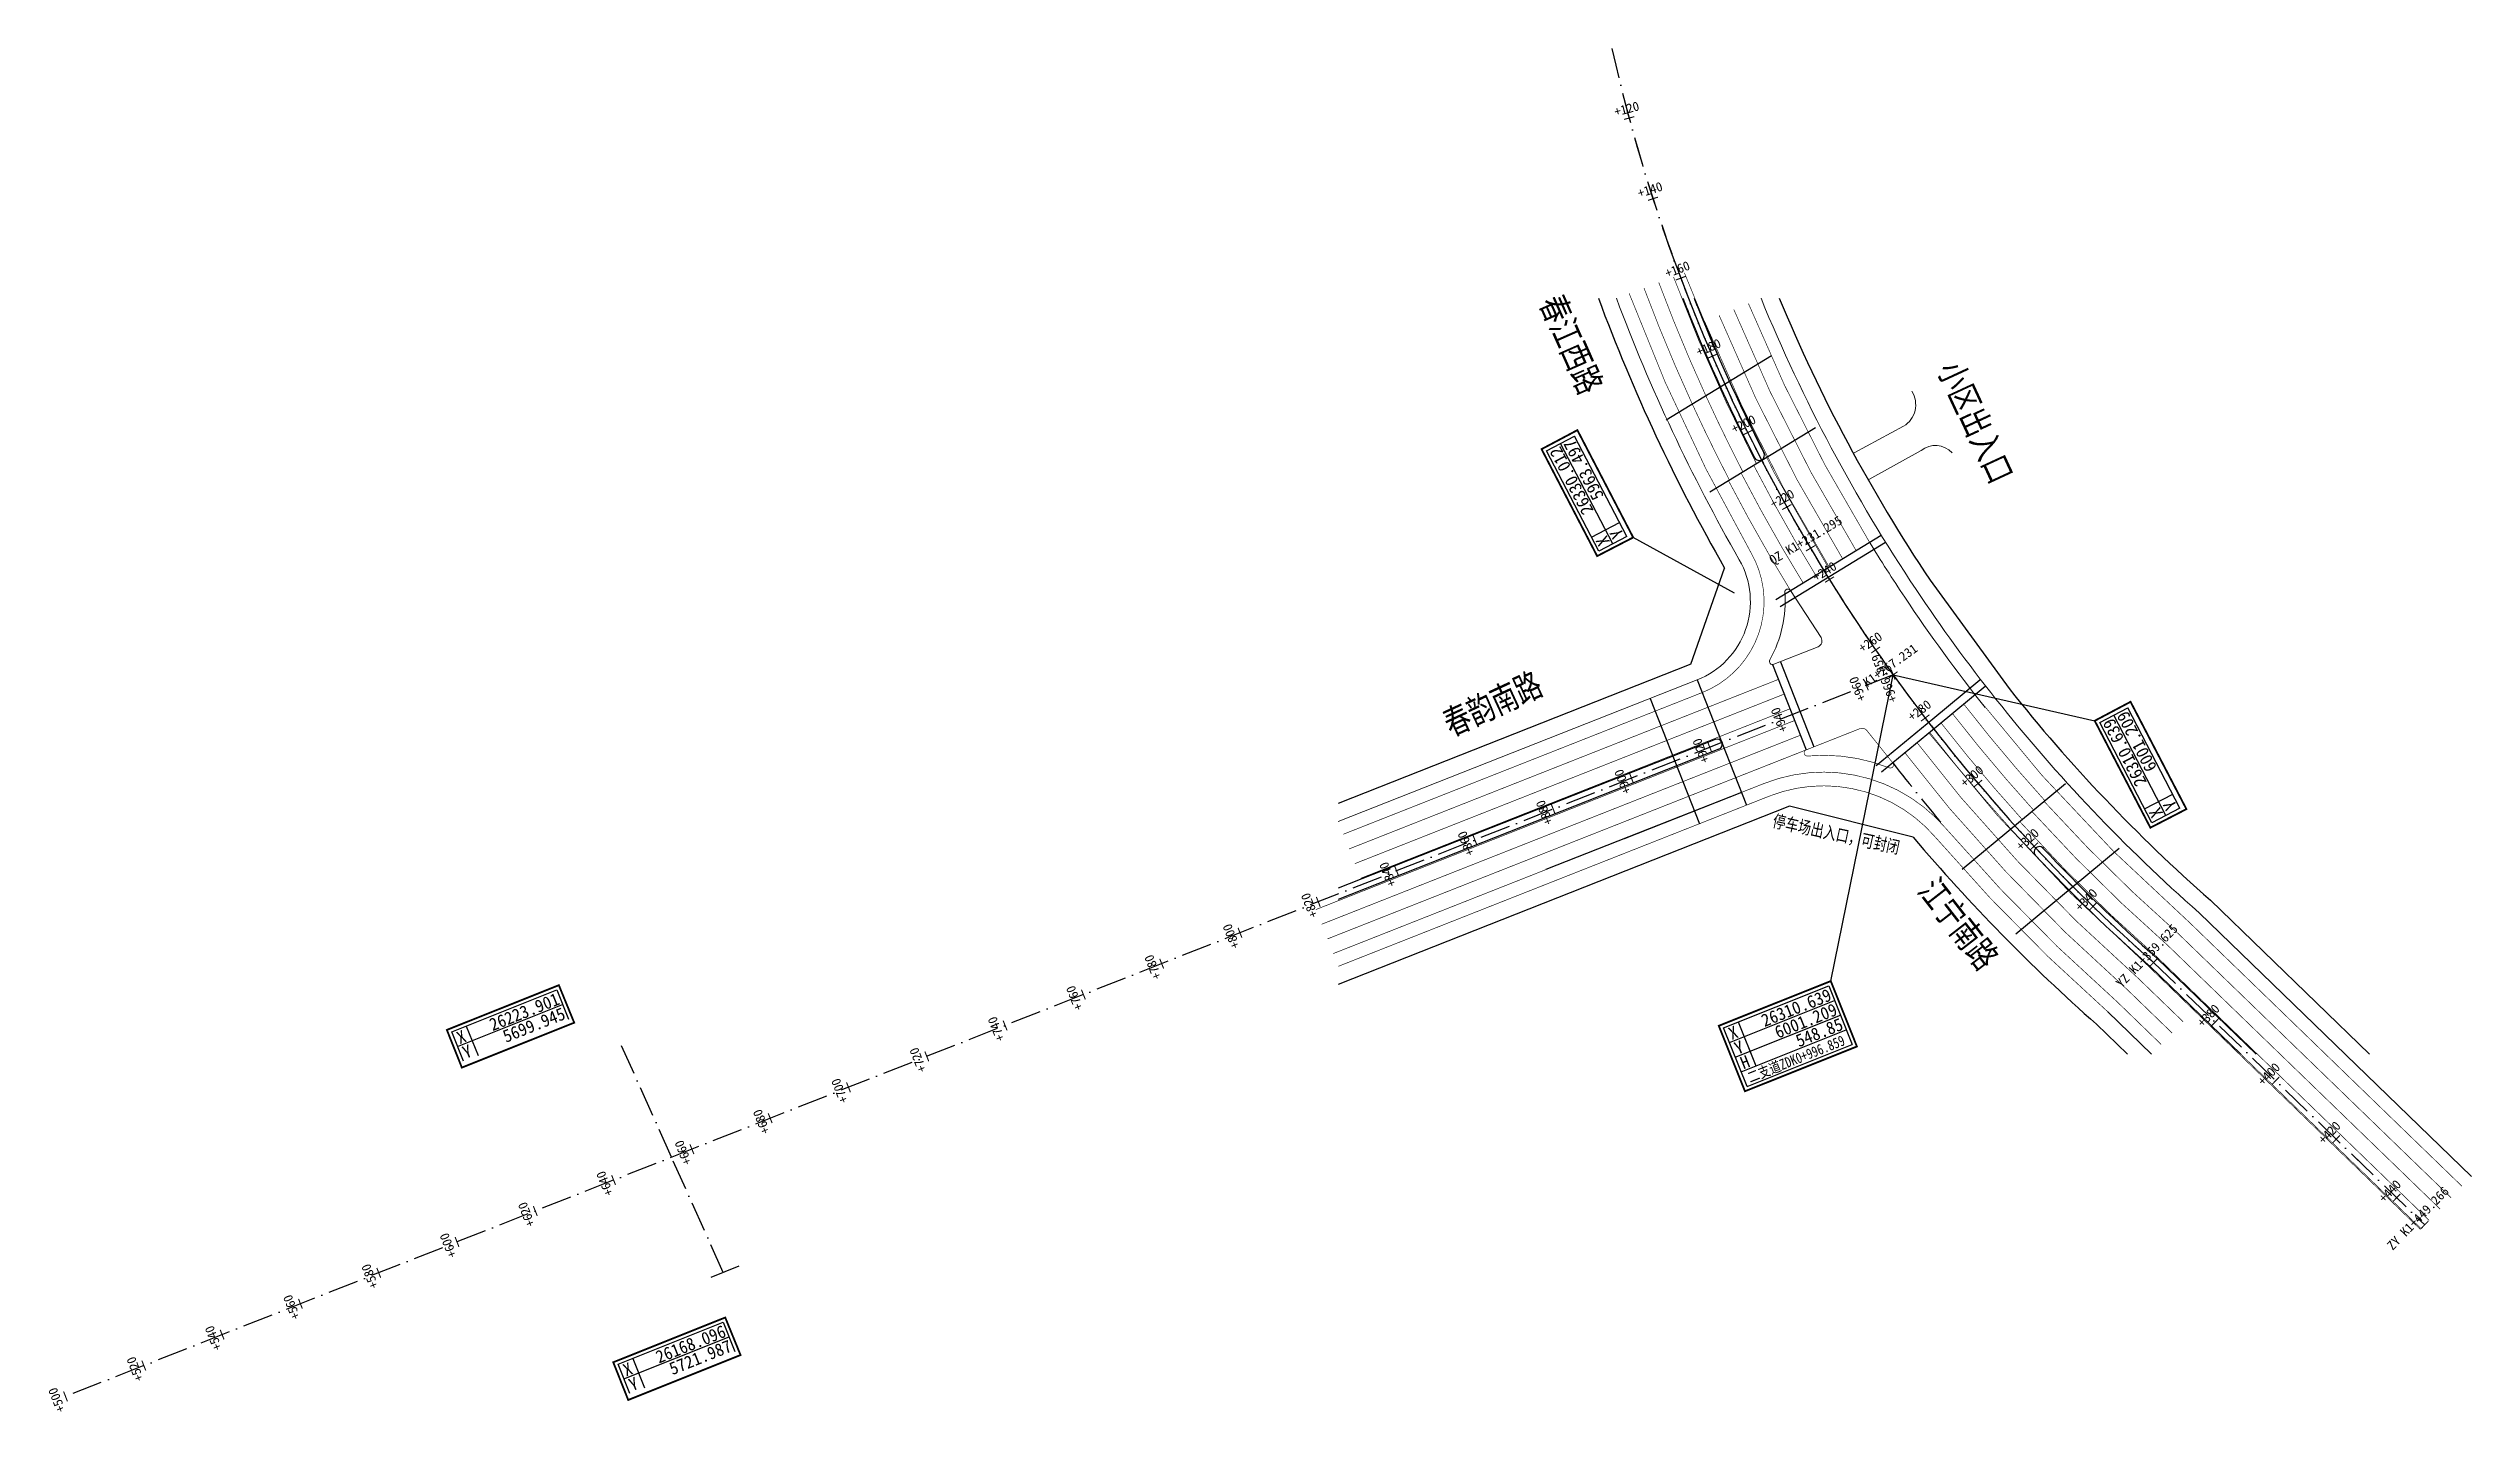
# Model space of a CAD drawing. Header units: millimetres. Extents: x 6299 to 195995, y 19522 to 226352.
# Drawn here: x 9824 to 10399, y 22240 to 22563 of the extents above; entities outside this region: 8.
import ezdxf
from ezdxf.enums import TextEntityAlignment as Align

# ---------------------------------------------------------------- set-up
doc = ezdxf.new("R2010")
doc.units = ezdxf.units.MM
for name, pattern in [('ACAD_ISO10W100', [18, 12, -3, 0, -3]), ('DASHDOT', [25.4, 12.7, -6.35, 0, -6.35]), ('JTSS01', [6, 2, -4])]:
    doc.linetypes.add(name, pattern=pattern)
for name, color, linetype in [('3', 3, 'Continuous'), ('@-指北针', 7, 'Continuous'), ('@-辅助设计', 4, 'Continuous'), ('@-道路名称', 7, 'Continuous'), ('@-道路红线', 1, 'Continuous'), ('AXIS', 2, 'Continuous'), ('RD-中线', 1, 'DASHDOT'), ('SZ-ZH-DIM', 7, 'Continuous'), ('坐标', 7, 'Continuous')]:
    doc.layers.add(name, color=color, linetype=linetype)
doc.layers.add('@-路缘石', color=7, linetype='Continuous', lineweight=0)
doc.layers.add('@-道路标线', color=7, linetype='Continuous', lineweight=0)
doc.styles.add('DIM_FONT', font='hyromans.shx', dxfattribs={"width": 0.8, "bigfont": 'hztxt.shx'})
doc.styles.add('HT', font='simhei.ttf')
doc.styles.add('HZTXT', font='', dxfattribs={"width": 0.7, "height": 0.2})
doc.styles.add('黑体', font='simhei.ttf')
doc.styles.get('HZTXT').set_extended_font_data('NSimSun')

msp = doc.modelspace()

# ---------------------------------------------------------------- linework, layer by layer
at = {"layer": '@-路缘石', "color": 0, "elevation": 0}
for points in [[(10196.26, 22504.09, 0.040451), (10225.45, 22441.95)], [(10230.62, 22504.09, 0.050003), (10267.45, 22434.87)], [(10264.5, 22473.66, 0.418055), (10266.44, 22481.98)], [(10276.01, 22467.36, 0.389523), (10268.64, 22467.93, 0.389523)], [(10256.4, 22446.11, 0.009773), (10264.75, 22433.06)], [(10215.44, 22413.41, 0.457015), (10225.45, 22441.95)], [(10236.26, 22434.18, -0.777718), (10237.64, 22434.64), (10244.87, 22423.47, -0.473528), (10244.16, 22421.26), (10233.65, 22417.11, -0.705967), (10232.72, 22418.17, 0.148247), (10236.26, 22434.18, 0.153113)], [(10286.43, 22408.83, 0.044643), (10334.68, 22358.07), (10399.42, 22295.38)]]:
    msp.add_lwpolyline(points, format="xyb", dxfattribs=at)
for points in [[(10264.5, 22473.66), (10252.74, 22467.39)], [(10268.64, 22467.93), (10256.22, 22461.01)], [(10215.44, 22413.41), (10130.18, 22379.73)], [(10313.03, 22334.5), (10323.42, 22324.44)]]:
    msp.add_lwpolyline(points, dxfattribs=at)
at = {"layer": '@-路缘石', "color": 0}
for radius in [393, 396.25]:
    msp.add_arc((10594.26, 22653.14, 0), radius, 213.73945, 218.43729, dxfattribs=at)
at = {"layer": '@-辅助设计', "ltscale": 1.5, "elevation": 0}
for points in [[(10208.06, 22475.17), (10233.11, 22490.47)], [(10222.87, 22460.78), (10243.54, 22473.41)], [(10218.49, 22458.1), (10222.87, 22460.78)], [(10234.14, 22432.5), (10259.18, 22447.81)], [(10235.18, 22430.8), (10260.23, 22446.1)], [(10233.38, 22417.05), (10241.34, 22396.76)], [(10235.21, 22417.72), (10243.2, 22397.49)], [(10215.44, 22413.41), (10227.2, 22383.64)], [(10282.58, 22413.35), (10271.41, 22404.1), (10258.01, 22393.01)], [(10283.86, 22411.81), (10272.69, 22402.56), (10259.28, 22391.47)], [(10204.25, 22408.99), (10216.01, 22379.22)], [(10302.98, 22388.7), (10291.81, 22379.45), (10278.41, 22368.36)], [(10226, 22386.67), (10179.5, 22368.3)], [(10226, 22386.67), (10198.1, 22375.65)], [(10315.74, 22373.29), (10304.56, 22364.04), (10291.16, 22352.95)]]:
    msp.add_lwpolyline(points, dxfattribs=at)
at = {"layer": '@-道路标线', "color": 7, "linetype": 'Continuous', "const_width": 0.15, "elevation": 0, "flags": 128}
for points in [[(10209.83, 22509.17, 0.029569), (10229.5, 22464.83, 0.029569)], [(10212.41, 22510.14, 0.047885), (10246.59, 22440.11, 0.040451)], [(10199.3, 22505.23, 0.040451), (10228.27, 22443.56, 0.040451)], [(10227.62, 22502.85, 0.04021), (10256.4, 22446.11, 0.032772)], [(10217.21, 22498.59, 0.040201), (10246.8, 22440.24, 0.032772)], [(10225.86, 22462.61, 0.018105), (10240.61, 22436.46)], [(10228.86, 22464.44, 0.018255), (10243.6, 22438.28)], [(10222.87, 22460.78, 0.017961), (10237.64, 22434.62)], [(10216.63, 22410.38, 0.457015), (10228.27, 22443.56, 0.457015)], [(10276.1, 22405.39, 0.018606), (10295.4, 22382.42, 0.018606)], [(10278.8, 22407.62, 0.018769), (10298.1, 22384.65, 0.018769)], [(10281.49, 22409.85, 0.047037), (10332.48, 22355.68), (10397.16, 22293.05)], [(10270.51, 22400.76, 0.046566), (10322.81, 22345.21), (10387.25, 22282.81)], [(10270.7, 22400.92, 0.018288), (10290, 22377.95, 0.018288)], [(10273.4, 22403.15, 0.018446), (10292.7, 22380.18, 0.018446)], [(10274.47, 22378.17, 0.319437), (10231.42, 22388.81, 0.319437)], [(10272.01, 22376.05, 0.319437), (10232.61, 22385.78)], [(10323.42, 22324.44), (10313.03, 22334.5, -0.03439), (10272.01, 22376.05)], [(10325.68, 22326.77), (10315.24, 22336.88, -0.034434), (10274.47, 22378.17, -0.034434)], [(10290, 22377.95, 0.028261), (10322.98, 22345.39), (10387.42, 22282.99)], [(10292.12, 22379.71, 0.028227), (10324.84, 22347.41), (10389.33, 22284.97)]]:
    msp.add_lwpolyline(points, format="xyb", dxfattribs=at)
at = {"layer": '@-道路标线', "color": 7, "linetype": 'JTSS01', "const_width": 0.15, "elevation": 0, "flags": 128}
for points in [[(10202.81, 22506.54, 0.017869), (10214.28, 22478.96, 0.017869)], [(10206.32, 22507.86, 0.01761), (10217.51, 22480.92, 0.01761)], [(10220.68, 22500.01, 0.040204), (10250, 22442.2, 0.032772)], [(10224.15, 22501.43, 0.040207), (10253.2, 22444.15, 0.032772)], [(10217.51, 22480.92, 0.012116), (10226.29, 22462.87)], [(10214.28, 22478.96, 0.012017), (10223.09, 22460.91)], [(10328.29, 22329.47), (10317.79, 22339.64, -0.036385), (10275.26, 22383.03), (10264.82, 22396.06)], [(10330.9, 22332.16), (10320.33, 22342.39, -0.036407), (10278.15, 22385.41), (10267.71, 22398.45)], [(10295.01, 22382.1, 0.028178), (10327.39, 22350.17), (10391.94, 22287.66)], [(10297.9, 22384.5, 0.028132), (10329.93, 22352.92), (10394.55, 22290.35)]]:
    msp.add_lwpolyline(points, format="xyb", dxfattribs=at)
for points in [[(10234.72, 22413.5), (10132.75, 22373.22)], [(10236.1, 22410.01), (10134.13, 22369.73)], [(10212.06, 22389.22), (10126.23, 22355.32)], [(10213.43, 22385.74), (10127.61, 22351.84)]]:
    msp.add_lwpolyline(points, dxfattribs=at)
at = {"layer": '@-道路标线', "color": 7, "linetype": 'Continuous', "const_width": 0.15, "elevation": 0, "flags": 128}
for points in [[(10216.63, 22410.38), (10131.37, 22376.71)], [(10237.48, 22406.52), (10135.51, 22366.24)], [(10238.58, 22403.73), (10124.85, 22358.81)], [(10239.96, 22400.24), (10212.06, 22389.22)], [(10241.34, 22396.76), (10213.43, 22385.74)], [(10226, 22386.67), (10231.42, 22388.81)], [(10226, 22386.67), (10128.98, 22348.35)], [(10232.61, 22385.78), (10130.18, 22345.32)]]:
    msp.add_lwpolyline(points, dxfattribs=at)
msp.add_lwpolyline([(10254.07, 22401.79), (10241.34, 22396.76, 0.866209), (10241.68, 22395.31, -0.117553), (10261.07, 22392.5, 0.769884), (10261.93, 22393.66), (10255.79, 22401.33, 0.329035)], format="xyb", close=True, dxfattribs=at)
at = {"layer": '@-道路红线', "elevation": 0}
for points in [[(10191.99, 22504.09, 0.041325), (10221.98, 22439.96)], [(10191.99, 22504.09, 0.041325), (10221.98, 22439.96)], [(10234.95, 22504.09, 0.048945), (10270.78, 22437.09, 0.048945)], [(10234.95, 22504.09, 0.048945), (10270.78, 22437.09, 0.048945)], [(10289.56, 22411.32, 0.044705), (10337.4, 22361.01)], [(10289.56, 22411.32, 0.044705), (10337.4, 22361.01)], [(10266.8, 22375.99, 0.03629), (10310.32, 22331.56, 0.03629)], [(10266.8, 22375.99, 0.03629), (10310.32, 22331.56, 0.03629)]]:
    msp.add_lwpolyline(points, format="xyb", dxfattribs=at)
for points in [[(10213.97, 22417.13), (10221.98, 22439.96)], [(10213.97, 22417.13), (10221.98, 22439.96)], [(10213.97, 22417.13), (10130.18, 22384.03)], [(10237.41, 22383.38), (10130.18, 22341.02)], [(10266.8, 22375.99), (10237.41, 22383.38)], [(10266.8, 22375.99), (10237.41, 22383.38)], [(10337.4, 22361.01), (10375.17, 22324.44)], [(10337.4, 22361.01), (10375.17, 22324.44)], [(10310.32, 22331.56), (10317.67, 22324.44)], [(10310.32, 22331.56), (10317.67, 22324.44)]]:
    msp.add_lwpolyline(points, dxfattribs=at)
at = {"layer": '@-道路红线', "ltscale": 1.5, "elevation": 0}
msp.add_lwpolyline([(10270.78, 22437.09), (10289.56, 22411.32)], dxfattribs=at)
at = {"layer": 'AXIS', "color": 5, "linetype": 'ACAD_ISO10W100', "ltscale": 0.6}
for p, q in [((10323.9, 22346.25, 0), (10374.19, 22297.55, 0)), ((10323.9, 22346.25, 0), (10388.29, 22283.89, 0)), ((9971.78, 22299.96, 0), (9959.51, 22327.37, 0)), ((9984.06, 22272.56, 0), (9971.78, 22299.96, 0))]:
    msp.add_line(p, q, dxfattribs=at)
at = {"layer": 'AXIS', "color": 5, "linetype": 'ACAD_ISO10W100', "ltscale": 0.6, "elevation": 0}
for points in [[(10262.03, 22414.6), (9827.81, 22243.1)], [(9987.78, 22274.03), (9980.33, 22271.09)]]:
    msp.add_lwpolyline(points, dxfattribs=at)
at = {"layer": 'AXIS', "color": 5, "linetype": 'ACAD_ISO10W100', "ltscale": 0.6}
for centre, radius, start, end in [((10594.26, 22653.14, 0), 409, 192.66623, 228.6211), ((10594.26, 22653.14, 0), 409, 192.66623, 201.75154), ((10594.26, 22653.14, 0), 409, 199.48047, 228.6211), ((10923.9, 22916.86, 0), 843.77, 218.32167, 219.67517)]:
    msp.add_arc(centre, radius, start, end, dxfattribs=at)
at = {"layer": 'RD-中线', "color": 3, "linetype": 'Continuous'}
for p, q in [((10323.03, 22345.35, 0), (10344.62, 22324.44, 0)), ((10323.03, 22345.35, 0), (10344.62, 22324.44, 0)), ((10324.77, 22347.15, 0), (10348.22, 22324.44, 0)), ((10324.77, 22347.15, 0), (10348.22, 22324.44, 0))]:
    msp.add_line(p, q, dxfattribs=at)
at = {"layer": 'RD-中线', "color": 3, "linetype": 'Continuous', "elevation": 0}
for points in [[(10219.7, 22399.23), (10130.18, 22363.87)], [(10220.62, 22396.9), (10130.18, 22361.18)]]:
    msp.add_lwpolyline(points, dxfattribs=at)
at = {"layer": 'RD-中线', "color": 3, "linetype": 'Continuous'}
for centre, radius, start, end in [((10593.88, 22653.03, 0), 409.85, 201.30923, 207.12342), ((10594.26, 22653.14, 0), 410.25, 201.3051, 201.80574), ((10594.26, 22653.14, 0), 407.75, 201.44216, 207.11898), ((10594.26, 22653.14, 0), 407.75, 201.44216, 201.69699), ((10230.18, 22466.79, 0), 1.25, 209.79734, 29.79734), ((10220.16, 22398.07, 0), 1.25, 291.55299, 111.55299), ((10296.74, 22372.52, 0), 1.25, 40.24394, 220.24394), ((10583.23, 22641.5, 0), 394.22, 223.18416, 228.70452), ((10598.14, 22656.96, 0), 413.18, 223.3322, 228.56711)]:
    msp.add_arc(centre, radius, start, end, dxfattribs=at)
at = {"layer": 'SZ-ZH-DIM', "const_width": 0.25, "elevation": 0}
for points in [[(10200.5, 22547.25), (10198.09, 22546.6)], [(10206.15, 22528.13), (10203.77, 22527.36)], [(10212.72, 22509.31), (10210.38, 22508.43)], [(10220.21, 22490.83), (10217.92, 22489.83)], [(10228.59, 22472.74), (10226.35, 22471.63)], [(10237.85, 22455.08), (10235.66, 22453.87)], [(10243.45, 22445.32), (10241.3, 22444.04)], [(10247.95, 22437.9), (10245.83, 22436.58)], [(10258.89, 22421.23), (10256.83, 22419.8)], [(10255.19, 22413.25), (10256.1, 22410.92)], [(10263.04, 22415.33), (10261.01, 22413.88)], [(10261.57, 22415.77), (10262.48, 22413.44)], [(10270.63, 22405.11), (10268.64, 22403.59)], [(10217.98, 22398.55), (10218.9, 22396.23)], [(10199.38, 22391.21), (10200.3, 22388.88)], [(10283.14, 22389.59), (10281.23, 22387.97)], [(10180.78, 22383.86), (10181.7, 22381.53)], [(10162.18, 22376.51), (10163.1, 22374.19)], [(10296.39, 22374.69), (10294.56, 22372.99)], [(10143.58, 22369.16), (10144.5, 22366.84)], [(10124.98, 22361.82), (10125.89, 22359.49)], [(10310.36, 22360.47), (10308.62, 22358.67)], [(10106.37, 22354.47), (10107.29, 22352.14)], [(10087.77, 22347.12), (10088.69, 22344.8)], [(10324.77, 22347.15), (10323.03, 22345.35)], [(10069.17, 22339.77), (10070.09, 22337.45)], [(10050.57, 22332.43), (10051.49, 22330.1)], [(10339.4, 22332.97), (10337.66, 22331.18)], [(10031.97, 22325.08), (10032.89, 22322.76)], [(10353.77, 22319.06), (10352.03, 22317.26)], [(10013.37, 22317.73), (10014.28, 22315.41)], [(9994.76, 22310.39), (9995.68, 22308.06)], [(9976.16, 22303.04), (9977.08, 22300.71)], [(10368.14, 22305.15), (10366.4, 22303.35)], [(9957.56, 22295.69), (9958.48, 22293.37)], [(10382.5, 22291.23), (10380.76, 22289.44)], [(9938.96, 22288.34), (9939.88, 22286.02)], [(10389.16, 22284.79), (10387.42, 22282.99)], [(9920.36, 22281), (9921.28, 22278.67)], [(9901.76, 22273.65), (9902.68, 22271.32)], [(9883.16, 22266.3), (9884.07, 22263.98)], [(9864.55, 22258.96), (9865.47, 22256.63)], [(9845.95, 22251.61), (9846.87, 22249.28)], [(9827.35, 22244.26), (9828.27, 22241.94)]]:
    msp.add_lwpolyline(points, dxfattribs=at)
at = {"layer": '坐标', "color": 7}
for p, q in [((10195.39, 22445.73, 0), (10182.98, 22469.59, 0)), ((10198.72, 22447.46, 0), (10186.31, 22471.32, 0)), ((10190.34, 22447.33, 0), (10196.99, 22450.79, 0)), ((10247.19, 22341.82, 0), (10262.03, 22414.6, 0)), ((10326.82, 22381.18, 0), (10314.41, 22405.04, 0)), ((10330.15, 22382.91, 0), (10317.73, 22406.77, 0)), ((10321.76, 22382.78, 0), (10328.42, 22386.24, 0)), ((9920.94, 22326.24, 0), (9945.91, 22336.22, 0)), ((10223.12, 22327.22, 0), (10248.09, 22337.2, 0)), ((9923.03, 22331.11, 0), (9925.82, 22324.15, 0)), ((10224.51, 22323.74, 0), (10249.48, 22333.72, 0)), ((10225.21, 22332.1, 0), (10229.38, 22321.65, 0)), ((10225.9, 22320.26, 0), (10250.87, 22330.24, 0)), ((9960.47, 22247.26, 0), (9985.44, 22257.24, 0)), ((9962.56, 22252.13, 0), (9965.34, 22245.16, 0))]:
    msp.add_line(p, q, dxfattribs=at)
at = {"layer": '坐标'}
for p, q in [((10224.31, 22433.98, 0), (10200.25, 22447.25, 0)), ((10262.03, 22414.6, 0), (10309.9, 22403.68, 0))]:
    msp.add_line(p, q, dxfattribs=at)
at = {"layer": '坐标', "color": 7, "const_width": 0.438, "elevation": 0, "flags": 128}
for points in [[(10200.25, 22447.25), (10191.69, 22442.82), (10178.48, 22468.23), (10186.99, 22472.75)], [(10331.68, 22382.69), (10323.12, 22378.27), (10309.9, 22403.68), (10318.41, 22408.19)], [(10226.81, 22315.64), (10220.59, 22331.19), (10247.19, 22341.82), (10253.4, 22326.27)], [(9921.97, 22321.26), (9918.41, 22330.21), (9945.01, 22340.84), (9948.66, 22331.93)], [(9961.49, 22242.27), (9957.94, 22251.23), (9984.54, 22261.86), (9988.18, 22252.94)]]:
    msp.add_lwpolyline(points, close=True, dxfattribs=at)
at = {"layer": '坐标', "color": 7, "elevation": 0, "flags": 128}
for points in [[(10198.72, 22447.46), (10192.07, 22444), (10179.66, 22467.86), (10186.31, 22471.32)], [(10330.15, 22382.91), (10323.49, 22379.45), (10311.08, 22403.31), (10317.73, 22406.77)], [(9922.33, 22322.76), (9919.55, 22329.72), (9944.52, 22339.7), (9947.31, 22332.74)], [(10227.29, 22316.78), (10221.73, 22330.71), (10246.7, 22340.69), (10252.27, 22326.76)], [(10227.29, 22316.78), (10252.27, 22326.76)], [(9961.86, 22243.77), (9959.08, 22250.74), (9984.05, 22260.72), (9986.83, 22253.75)]]:
    msp.add_lwpolyline(points, dxfattribs=at)

# ---------------------------------------------------------------- texts
at = {"layer": '3', "linetype": 'ByBlock', "ltscale": 10, "style": 'DIM_FONT', "width": 0.8, "flags": 9}
for tag, s in [('YSIZE', '31000'), ('XSIZE', '15500')]:
    msp.add_attdef(tag, (7683.86, 22615.65), s, height=0.000324, dxfattribs=at)
for tag, p, s in [('YSIZE', (6299.09, 22512.75, 0), '31000'), ('XSIZE', (6299.09, 22512.75, 0), '15500'), ('YSIZE', (7113.94, 21392.92, 0), '31000'), ('XSIZE', (7113.94, 21392.92, 0), '15500')]:
    msp.add_attdef(tag, p, s, height=0.000324, rotation=360, dxfattribs=at)
at = {"layer": '@-指北针', "linetype": 'ByBlock', "ltscale": 10, "style": 'DIM_FONT', "width": 0.8, "flags": 9}
for tag, s in [('YSIZE', '31000'), ('XSIZE', '15500')]:
    msp.add_attdef(tag, (7233, 22022.78), s, height=0.000324, dxfattribs=at)
at = {"layer": '@-道路名称', "color": 7, "style": 'HZTXT', "width": 0.75}
for s, height, rotation, p in [('春江西路', 6, 293.85594, (10177.86, 22503.16, 0)), ('小区出入口', 6, 294.87476, (10272.45, 22487.32, 0)), ('春韵南路', 6, 24.87476, (10156.97, 22399.86, 0)), ('停车场出入口，可封闭', 3, 347.82059, (10233.18, 22378.52, 0)), ('江宁南路', 6, 307.8855, (10267.67, 22363.28, 0))]:
    msp.add_text(s, height=height, rotation=rotation, dxfattribs=at).set_placement(p)
at = {"layer": 'SZ-ZH-DIM'}
for s, rotation, style, p in [('+120', 15.05266, '黑体', (10199.16, 22547.41, 0)), ('+140', 17.85441, '黑体', (10204.8, 22528.22, 0)), ('+160', 20.65616, '黑体', (10211.38, 22509.33, 0)), ('+180', 23.4579, '黑体', (10218.86, 22490.79, 0)), ('+200', 26.25965, '黑体', (10227.25, 22472.63, 0)), ('+220', 29.0614, '黑体', (10236.51, 22454.91, 0)), ('QZ K1+231.295', 30.64367, '黑体', (10242.12, 22445.11, 0)), ('+240', 31.86315, '黑体', (10246.63, 22437.66, 0)), ('+260', 34.6649, '黑体', (10257.58, 22420.93, 0)), (' K1+267.231', 35.67788, '黑体', (10261.73, 22415.01, 0)), ('+966.859', 111.55299, '黑体', (10261.56, 22414.42, 0)), ('+960', 111.55299, '黑体', (10255.18, 22411.9, 0)), ('+940', 111.55299, '黑体', (10236.58, 22404.55, 0)), ('+280', 37.46665, '黑体', (10269.33, 22404.75, 0)), ('+920', 111.55299, '黑体', (10217.98, 22397.21, 0)), ('+900', 111.55299, '黑体', (10199.38, 22389.86, 0)), ('+300', 40.2684, '黑体', (10281.86, 22389.16, 0)), ('+880', 111.55299, '黑体', (10180.77, 22382.51, 0)), ('+860', 111.55299, '黑体', (10162.17, 22375.16, 0)), ('+320', 43.07015, '黑体', (10295.14, 22374.21, 0)), ('+840', 111.55299, '黑体', (10143.57, 22367.82, 0)), ('+820', 111.55299, '黑体', (10124.97, 22360.47, 0)), ('+340', 45.8719, '黑体', (10309.13, 22359.92, 0)), ('+800', 111.55299, '黑体', (10106.37, 22353.12, 0)), ('YZ K1+359.625', 45.91964, '黑体', (10323.54, 22346.6, 0)), ('+780', 111.55299, '黑体', (10087.77, 22345.78, 0)), ('+760', 111.55299, '黑体', (10069.16, 22338.43, 0)), ('+380', 45.91964, '黑体', (10338.17, 22332.42, 0)), ('+740', 111.55299, '黑体', (10050.56, 22331.08, 0)), ('+720', 111.55299, 'HT', (10031.96, 22323.73, 0)), ('+700', 111.55299, 'HT', (10013.36, 22316.39, 0)), ('+400', 45.91964, 'HT', (10352.54, 22318.51, 0)), ('+680', 111.55299, 'HT', (9994.76, 22309.04, 0)), ('+420', 45.91964, 'HT', (10366.91, 22304.6, 0)), ('+660', 111.55299, 'HT', (9976.16, 22301.69, 0)), ('+640', 111.55299, 'HT', (9957.56, 22294.35, 0)), ('+440', 45.91964, 'HT', (10381.28, 22290.68, 0)), ('ZY K1+449.266', 45.91964, 'HT', (10387.93, 22284.24, 0)), ('+620', 111.55299, 'HT', (9938.95, 22287, 0)), ('+600', 111.55299, 'HT', (9920.35, 22279.65, 0)), ('+580', 111.55299, 'HT', (9901.75, 22272.3, 0)), ('+560', 111.55299, 'HT', (9883.15, 22264.96, 0)), ('+540', 111.55299, 'HT', (9864.55, 22257.61, 0)), ('+520', 111.55299, 'HT', (9845.95, 22250.26, 0)), ('+500', 111.55299, 'HT', (9827.34, 22242.91, 0))]:
    msp.add_text(s, height=2.2, rotation=rotation, dxfattribs=dict(at, style=style)).set_placement(p, align=Align.BOTTOM_CENTER)
at = {"layer": '坐标', "color": 7, "style": 'HT', "width": 0.95}
for s, rotation, p in [('26330.012', 117.48541, (10182.87, 22469.13, 0)), ('5963.497', 117.48541, (10186.2, 22470.86, 0)), ('X', 117.48541, (10193.89, 22447.95, 0)), ('Y', 117.48541, (10197.21, 22449.68, 0)), ('6001.209', 117.48541, (10317.62, 22406.3, 0)), ('26310.639', 117.48541, (10314.29, 22404.57, 0)), ('X', 117.48541, (10325.31, 22383.39, 0)), ('Y', 117.48541, (10328.64, 22385.13, 0)), ('26223.901', 21.78568, (9945.46, 22336.38, 0)), ('26310.639', 21.78569, (10247.64, 22337.36, 0)), ('6001.209', 21.78569, (10249.03, 22333.88, 0)), ('X', 21.78568, (9923.3, 22327.52, 0)), ('5699.945', 21.78568, (9946.85, 22332.9, 0)), ('X', 21.78569, (10225.47, 22328.51, 0)), ('548.85', 21.78569, (10250.42, 22330.4, 0)), ('Y', 21.78568, (9924.69, 22324.04, 0)), ('Y', 21.78569, (10226.86, 22325.02, 0)), ('H', 21.78569, (10228.26, 22321.54, 0)), ('26168.096', 21.78568, (9984.99, 22257.4, 0)), ('5721.987', 21.78568, (9986.38, 22253.91, 0)), ('X', 21.78568, (9962.82, 22248.54, 0)), ('Y', 21.78568, (9964.22, 22245.05, 0))]:
    msp.add_text(s, height=3, rotation=rotation, dxfattribs=at).set_placement(p, align=Align.RIGHT)
at = {"layer": '坐标', "color": 7, "style": 'HT', "width": 0.8}
msp.add_text('二支道ZDK0+996.859', height=2.5, rotation=21.78569, dxfattribs=at).set_placement((10239.42, 22322.17, 0), align=Align.CENTER)

doc.saveas('drawing.dxf')
